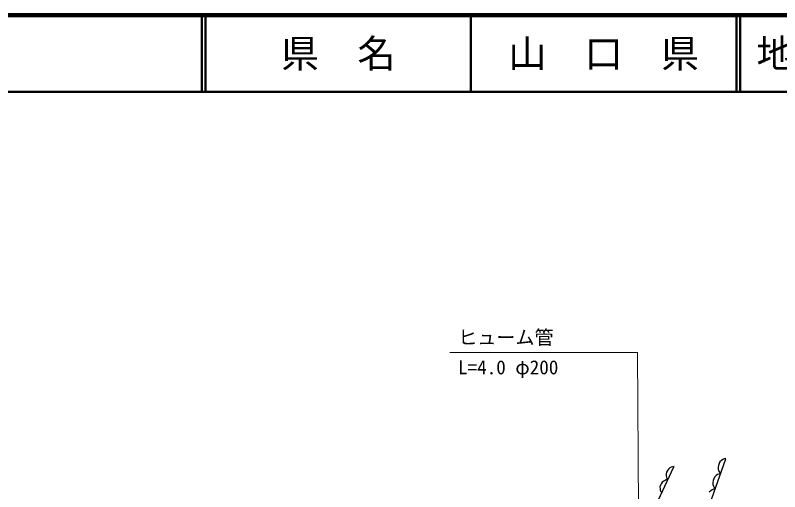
# Model space of a CAD drawing. Units: millimetres, scale not verified. Extents: x 40000 to 680000, y 20000 to 380000.
# Drawn here: x 273342 to 373419, y 317710 to 380000 of the extents above; entities that cross this region are included whole.
import ezdxf
from ezdxf.enums import TextEntityAlignment as Align

# ---------------------------------------------------------------- set-up
doc = ezdxf.new("R2010")
doc.units = ezdxf.units.MM
doc.header["$LTSCALE"] = 1000
for name, color, linetype, lineweight in [('M-BGD', 7, 'Continuous', 25), ('M-STR-HTXT', 7, 'Continuous', 13), ('M-TTL', 2, 'Continuous', 140), ('M-TTL-LINE', 7, 'Continuous', 50)]:
    doc.layers.add(name, color=color, linetype=linetype, lineweight=lineweight)
doc.layers.add('M-TTL-TXT', color=7, linetype='Continuous')
doc.styles.add('ＭＳ ゴシック', font='')
doc.styles.get('ＭＳ ゴシック').set_extended_font_data('MS Gothic')

msp = doc.modelspace()

# ---------------------------------------------------------------- linework, layer by layer
at = {"layer": 'M-BGD'}
for p, q in [((362177, 310166), (366361, 321999)), ((365475, 321384), (365391, 321146)), ((365599, 321608), (365475, 321384)), ((365802, 321803), (365599, 321608)), ((365977, 321919), (365802, 321803)), ((366137, 321996), (365977, 321919)), ((366377, 322045), (366137, 321996)), ((355491, 312307), (359579, 320974)), ((358616, 320270), (358553, 320048)), ((358714, 320476), (358616, 320270)), ((358845, 320667), (358714, 320476)), ((359046, 320824), (358845, 320667)), ((359214, 320913), (359046, 320824)), ((359365, 320967), (359214, 320913)), ((359586, 320990), (359365, 320967)), ((365391, 321146), (365347, 320895)), ((365347, 320895), (365382, 320615)), ((365382, 320615), (365444, 320415)), ((365444, 320415), (365521, 320254)), ((365521, 320254), (365677, 320065)), ((358555, 319249), (358403, 319194)), ((358553, 320048), (358559, 319793)), ((358775, 319271), (358555, 319249)), ((358559, 319793), (358598, 319607)), ((358598, 319607), (358652, 319455)), ((358652, 319455), (358775, 319271)), ((364775, 319404), (364691, 319166)), ((364899, 319628), (364775, 319404)), ((365102, 319823), (364899, 319628)), ((365276, 319940), (365102, 319823)), ((365437, 320016), (365276, 319940)), ((365677, 320065), (365437, 320016)), ((357806, 318552), (357743, 318329)), ((357743, 318329), (357749, 318075)), ((357903, 318758), (357806, 318552)), ((358035, 318948), (357903, 318758)), ((358235, 319106), (358035, 318948)), ((358403, 319194), (358235, 319106)), ((364691, 319166), (364647, 318915)), ((364647, 318915), (364682, 318635)), ((364682, 318635), (364744, 318435)), ((364744, 318435), (364821, 318274)), ((364821, 318274), (364977, 318085)), ((357749, 318075), (357787, 317888)), ((357787, 317888), (357842, 317737)), ((357842, 317737), (357965, 317553)), ((364402, 317843), (364199, 317648)), ((364576, 317960), (364402, 317843)), ((364737, 318037), (364576, 317960)), ((364977, 318085), (364737, 318037))]:
    msp.add_line(p, q, dxfattribs=at)
at = {"layer": 'M-STR-HTXT'}
for p, q in [((354797, 335930), (330224, 335923)), ((355017, 305914), (354797, 335930))]:
    msp.add_line(p, q, dxfattribs=at)
at = {"layer": 'M-TTL'}
msp.add_line((680000, 380000), (40000, 380000), dxfattribs=at)
at = {"layer": 'M-TTL-LINE'}
for p, q in [((297750, 380000), (297750, 370000)), ((298250, 380000), (298250, 370000)), ((333000, 380000), (333000, 370000)), ((367750, 380000), (367750, 370000)), ((368250, 380000), (368250, 370000)), ((40000, 370000), (680000, 370000))]:
    msp.add_line(p, q, dxfattribs=at)

# ---------------------------------------------------------------- texts
at = {"layer": 'M-STR-HTXT', "style": 'ＭＳ ゴシック'}
for s, p in [('ヒューム管', (331318, 336423)), ('L=4.0 φ200', (331319, 332505))]:
    msp.add_text(s, height=1833, rotation=0.015, dxfattribs=at).set_placement(p, align=Align.BOTTOM_LEFT)
at = {"layer": 'M-TTL-TXT', "style": 'ＭＳ ゴシック'}
for s, p in [('県\u3000名', (315625, 375000)), ('山\u3000口\u3000県', (350375, 375000))]:
    msp.add_text(s, height=3666, dxfattribs=at).set_placement(p, align=Align.MIDDLE_CENTER)
msp.add_text('地 名', height=3666, dxfattribs=at).set_placement((370380, 375000), align=Align.MIDDLE_LEFT)

doc.saveas('drawing.dxf')
